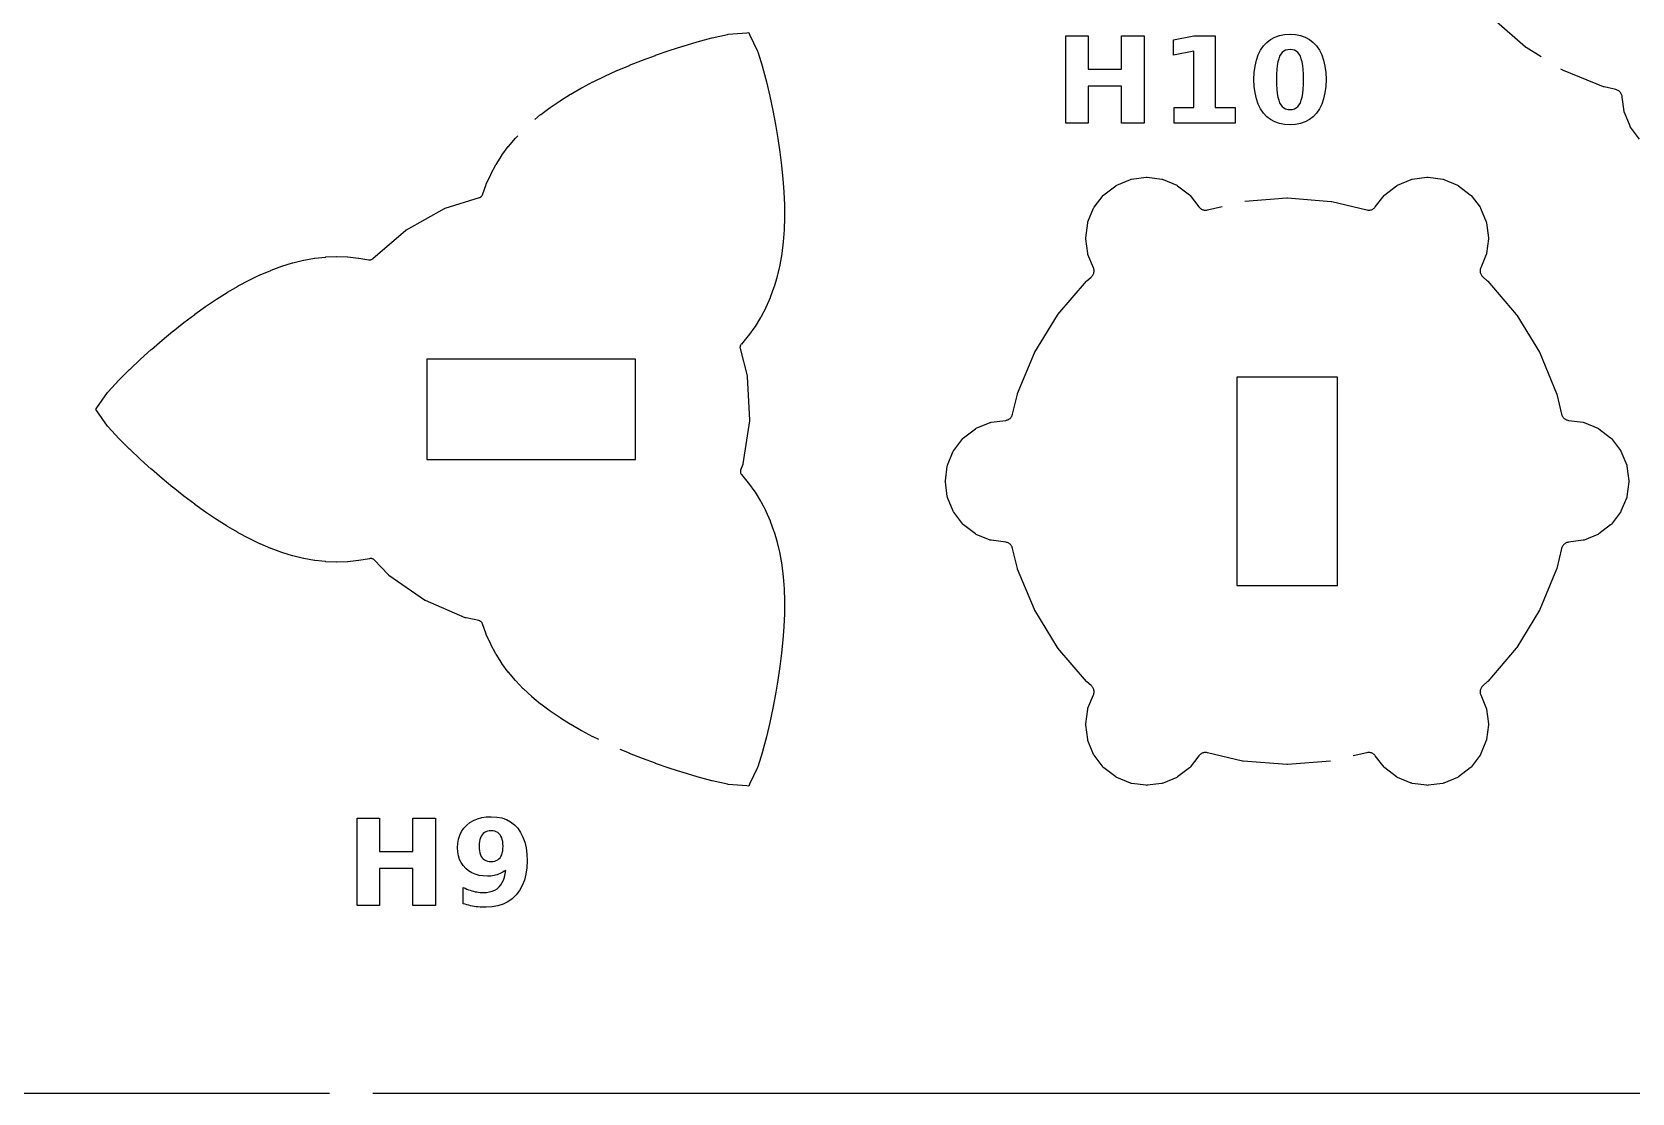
# Model space of a CAD drawing. Header units: millimetres. Extents: x 0 to 300, y 0 to 300.
# Drawn here: x 66.14 to 110.58, y 150 to 179.49 of the extents above; entities that cross this region are included whole.
import ezdxf

# ---------------------------------------------------------------- set-up
doc = ezdxf.new("R2010")
doc.units = ezdxf.units.MM
doc.layers.add('CUT', color=1, linetype='CONTINUOUS')
doc.layers.add('ENGRAVE', color=5, linetype='CONTINUOUS')

msp = doc.modelspace()

# ---------------------------------------------------------------- linework, layer by layer
at = {"layer": 'CUT', "color": 1}
for points in [[(108.0532, 178.7984), (107.6414, 179.0516), (107.6324, 179.0576), (107.6239, 179.0644), (106.7407, 179.8336)], [(80.0999, 177.0523), (80.2646, 177.1893), (80.27, 177.1936), (80.5286, 177.3876), (80.5337, 177.3912), (80.8067, 177.5772), (80.8115, 177.5803), (81.0982, 177.7586), (81.1027, 177.7613), (81.4025, 177.9324), (81.4066, 177.9346), (81.7187, 178.0989), (81.7225, 178.1008), (82.0462, 178.2586), (82.0496, 178.2602), (82.3841, 178.4119), (82.3873, 178.4133), (82.7321, 178.5593), (82.735, 178.5605), (83.0895, 178.701), (83.0922, 178.7021), (83.456, 178.8373), (83.4587, 178.8382), (83.8316, 178.9682), (83.8344, 178.9691), (84.2169, 179.0935), (84.2199, 179.0944), (84.6131, 179.2124), (84.6169, 179.2135), (85.0239, 179.3231), (85.0298, 179.3245), (85.4573, 179.4198), (85.4754, 179.4225), (85.9904, 179.4668), (86.0441, 179.4686), (86.0693, 179.4212), (86.2885, 178.9531), (86.2951, 178.936), (86.4264, 178.5182), (86.4281, 178.5124), (86.5367, 178.1051), (86.5376, 178.1013), (86.6321, 177.7017), (86.6328, 177.6987), (86.7163, 177.3052), (86.7169, 177.3024), (86.7908, 176.9144), (86.7913, 176.9116), (86.8561, 176.529), (86.8566, 176.526), (86.9121, 176.1488), (86.9125, 176.1457), (86.9585, 175.7741), (86.9589, 175.7707), (86.9948, 175.4051), (86.9951, 175.4013), (87.0203, 175.0421), (87.0205, 175.0379), (87.0343, 174.6855), (87.0344, 174.6808), (87.0361, 174.3356), (87.0361, 174.3304), (87.025, 173.9929), (87.0247, 173.9872), (87.0002, 173.6578), (86.9996, 173.6515), (86.9608, 173.3307), (86.9598, 173.3239), (86.9062, 173.0119), (86.9048, 173.0046), (86.8356, 172.702), (86.8336, 172.6942), (86.7483, 172.4013), (86.7456, 172.3931), (86.6436, 172.1102), (86.6402, 172.1017), (86.5209, 171.829), (86.5168, 171.8204), (86.3797, 171.5583), (86.3748, 171.5497), (86.2193, 171.2983), (86.2137, 171.2899), (86.0395, 171.0494), (86.0332, 171.0414), (85.8397, 170.8119), (85.8355, 170.8073), (85.8265, 170.7963), (85.8196, 170.786), (85.8138, 170.7751), (85.8091, 170.7637), (85.8055, 170.7518), (85.8032, 170.7397), (85.802, 170.7274), (85.8021, 170.715), (85.8034, 170.7027), (85.8063, 170.6888), (86.0026, 169.9304), (86.0048, 169.9199), (86.0059, 169.9092), (86.067, 168.7031), (86.067, 168.6923), (86.066, 168.6816), (85.8831, 167.4879), (85.8809, 167.4773), (85.8777, 167.4671), (85.8202, 167.3119), (85.8161, 167.2988), (85.8136, 167.2871), (85.8122, 167.2752), (85.812, 167.2632), (85.8129, 167.2513), (85.8149, 167.2395), (85.8181, 167.2279), (85.8224, 167.2167), (85.8277, 167.206), (85.8341, 167.1958), (85.8424, 167.1849), (86.0332, 166.9586), (86.0395, 166.9506), (86.2137, 166.7101), (86.2193, 166.7017), (86.3748, 166.4503), (86.3797, 166.4417), (86.5168, 166.1796), (86.5209, 166.171), (86.6402, 165.8983), (86.6436, 165.8898), (86.7456, 165.6069), (86.7483, 165.5987), (86.8336, 165.3058), (86.8356, 165.298), (86.9048, 164.9954), (86.9062, 164.9881), (86.9598, 164.6761), (86.9608, 164.6693), (86.9996, 164.3485), (87.0002, 164.3422), (87.0247, 164.0128), (87.025, 164.0071), (87.0361, 163.6696), (87.0361, 163.6644), (87.0344, 163.3192), (87.0343, 163.3145), (87.0205, 162.9621), (87.0203, 162.9579), (86.9951, 162.5987), (86.9948, 162.5949), (86.9589, 162.2293), (86.9585, 162.2259), (86.9125, 161.8543), (86.9121, 161.8512), (86.8566, 161.474), (86.8561, 161.471), (86.7913, 161.0884), (86.7908, 161.0856), (86.7169, 160.6976), (86.7163, 160.6948), (86.6328, 160.3013), (86.6321, 160.2983), (86.5376, 159.8987), (86.5367, 159.8949), (86.4281, 159.4876), (86.4264, 159.4818), (86.2951, 159.064), (86.2885, 159.0469), (86.0693, 158.5788), (86.0441, 158.5314), (85.9904, 158.5332), (85.4754, 158.5775), (85.4573, 158.5802), (85.0298, 158.6755), (85.0239, 158.6769), (84.6169, 158.7865), (84.6131, 158.7876), (84.2199, 158.9056), (84.2169, 158.9065), (83.8344, 159.0309), (83.8316, 159.0318), (83.4587, 159.1618), (83.456, 159.1627), (83.0922, 159.2979), (83.0895, 159.299), (82.735, 159.4395), (82.7321, 159.4407), (82.4759, 159.5492)], [(110.792, 176.5127), (110.5405, 176.8404), (110.5321, 176.8525), (110.5259, 176.8658), (110.3678, 177.2475), (110.3627, 177.2613), (110.3602, 177.2758), (110.3072, 177.6787), (110.3031, 177.7081), (110.2981, 177.7294), (110.291, 177.75), (110.282, 177.7699), (110.271, 177.7888), (110.2583, 177.8066), (110.2439, 177.823), (110.228, 177.838), (110.2107, 177.8513), (110.1922, 177.8629), (110.1727, 177.8727), (110.1523, 177.8805), (110.1295, 177.8868), (109.809, 177.9586), (109.7985, 177.9614), (109.7883, 177.9651), (108.6799, 178.4153), (108.67, 178.4198), (108.6606, 178.4251), (108.607, 178.458)], [(81.8851, 159.82), (81.7225, 159.8992), (81.7187, 159.9011), (81.4066, 160.0654), (81.4025, 160.0676), (81.1027, 160.2387), (81.0982, 160.2414), (80.8115, 160.4197), (80.8067, 160.4228), (80.5337, 160.6088), (80.5286, 160.6124), (80.27, 160.8064), (80.2646, 160.8107), (80.0213, 161.0131), (80.0157, 161.018), (79.7882, 161.2292), (79.7825, 161.2348), (79.5714, 161.4552), (79.5657, 161.4616), (79.3717, 161.6914), (79.366, 161.6985), (79.1896, 161.9382), (79.1842, 161.9461), (79.0257, 162.1959), (79.0207, 162.2044), (78.8807, 162.4648), (78.8763, 162.4738), (78.7551, 162.745), (78.7513, 162.7544), (78.6493, 163.0367), (78.648, 163.0407), (78.6432, 163.0536), (78.6379, 163.0644), (78.6316, 163.0747), (78.6244, 163.0843), (78.6163, 163.0931), (78.6073, 163.1011), (78.5977, 163.1083), (78.5874, 163.1144), (78.5765, 163.1196), (78.5652, 163.1236), (78.5518, 163.1271), (78.1918, 163.2011), (78.1814, 163.2038), (78.1713, 163.2075), (77.0615, 163.6837), (77.0519, 163.6885), (77.0427, 163.6942), (76.0515, 164.3841), (76.043, 164.3907), (76.0352, 164.3981), (75.6403, 164.8135), (75.6296, 164.8237), (75.6195, 164.8315), (75.6086, 164.8382), (75.5971, 164.8438), (75.5851, 164.8482), (75.5727, 164.8513), (75.5601, 164.8532), (75.5473, 164.8537), (75.5345, 164.853), (75.52, 164.8506), (75.511, 164.8486), (75.2155, 164.7958), (75.2054, 164.7944), (74.91, 164.7637), (74.9, 164.7631), (74.6045, 164.7541), (74.5946, 164.7542), (74.299, 164.7665), (74.2895, 164.7672), (73.9937, 164.8002), (73.9847, 164.8015), (73.6887, 164.8547), (73.6802, 164.8564), (73.3839, 164.929), (73.3762, 164.9312), (73.0795, 165.0226), (73.0724, 165.025), (72.7755, 165.1345), (72.7691, 165.1371), (72.4719, 165.264), (72.4661, 165.2666), (72.1686, 165.41), (72.1635, 165.4126), (71.8657, 165.5718), (71.8612, 165.5743), (71.5631, 165.7484), (71.5591, 165.7509), (71.2608, 165.939), (71.2573, 165.9413), (70.9588, 166.1427), (70.9556, 166.1449), (70.657, 166.3588), (70.6542, 166.3608), (70.3554, 166.5864), (70.3529, 166.5884), (70.054, 166.8251), (70.0517, 166.8269), (69.7527, 167.0743), (69.7505, 167.0762), (69.4515, 167.3342), (69.4493, 167.3361), (69.1504, 167.6052), (69.148, 167.6073), (68.8492, 167.8889), (68.8464, 167.8916), (68.548, 168.1893), (68.5438, 168.1936), (68.2476, 168.5163), (68.2361, 168.5306), (67.9403, 168.9545), (67.9119, 169), (67.9403, 169.0455), (68.2361, 169.4694), (68.2476, 169.4837), (68.5438, 169.8064), (68.548, 169.8107), (68.8464, 170.1084), (68.8492, 170.1111), (69.148, 170.3927), (69.1504, 170.3948), (69.4493, 170.6639), (69.4515, 170.6658), (69.7505, 170.9238), (69.7527, 170.9257), (70.0517, 171.1731), (70.054, 171.1749), (70.3529, 171.4116), (70.3554, 171.4136), (70.6542, 171.6392), (70.657, 171.6412), (70.9556, 171.8551), (70.9588, 171.8573), (71.2573, 172.0587), (71.2608, 172.061), (71.5591, 172.2491), (71.5631, 172.2516), (71.8612, 172.4257), (71.8657, 172.4282), (72.1635, 172.5874), (72.1686, 172.59), (72.4661, 172.7334), (72.4719, 172.736), (72.7691, 172.8629), (72.7755, 172.8655), (73.0724, 172.975), (73.0795, 172.9774), (73.3762, 173.0688), (73.3839, 173.071), (73.6802, 173.1436), (73.6887, 173.1453), (73.9847, 173.1985), (73.9937, 173.1998), (74.2895, 173.2328), (74.299, 173.2335), (74.5946, 173.2458), (74.6045, 173.2459), (74.9, 173.2369), (74.91, 173.2363), (75.2054, 173.2056), (75.2155, 173.2042), (75.4893, 173.1553), (75.5026, 173.1535), (75.5143, 173.1531), (75.526, 173.1538), (75.5376, 173.1555), (75.5489, 173.1584), (75.56, 173.1622), (75.5706, 173.1671), (75.5807, 173.173), (75.5902, 173.1798), (75.6004, 173.1886), (75.6048, 173.1928), (76.5211, 173.9794), (76.5296, 173.986), (76.5388, 173.9917), (77.5947, 174.5778), (77.6044, 174.5825), (77.6144, 174.5863), (78.5671, 174.8851), (78.5808, 174.8902), (78.5923, 174.8959), (78.6031, 174.9027), (78.6132, 174.9105), (78.6224, 174.9193), (78.6306, 174.9291), (78.6379, 174.9396), (78.644, 174.9508), (78.6497, 174.9643), (78.7513, 175.2456), (78.7551, 175.255), (78.8763, 175.5262), (78.8807, 175.5352), (79.0207, 175.7956), (79.0257, 175.8041), (79.1842, 176.0539), (79.1896, 176.0618), (79.366, 176.3015), (79.3717, 176.3086), (79.5657, 176.5384), (79.5714, 176.5448), (79.629, 176.6049)], [(102.2006, 159.2193), (101.0103, 159.1256), (101, 159.1252), (100.9897, 159.1256), (99.7783, 159.2209), (99.7681, 159.2221), (99.758, 159.2241), (98.7852, 159.4577), (98.7622, 159.462), (98.7408, 159.464), (98.7192, 159.4639), (98.6977, 159.4618), (98.6765, 159.4575), (98.6559, 159.4513), (98.6359, 159.4432), (98.6168, 159.4331), (98.5987, 159.4213), (98.5819, 159.4078), (98.5665, 159.3927), (98.5513, 159.3749), (98.308, 159.0577), (98.2985, 159.0464), (98.2873, 159.037), (97.9596, 158.7855), (97.9475, 158.7771), (97.9342, 158.7709), (97.5525, 158.6128), (97.5387, 158.6077), (97.5242, 158.6052), (97.1147, 158.5513), (97.1, 158.55), (97.0853, 158.5513), (96.6758, 158.6052), (96.6613, 158.6078), (96.6475, 158.6128), (96.2658, 158.7709), (96.2525, 158.7771), (96.2404, 158.7855), (95.9127, 159.037), (95.9014, 159.0465), (95.892, 159.0577), (95.6405, 159.3854), (95.6321, 159.3975), (95.6259, 159.4108), (95.4678, 159.7925), (95.4627, 159.8063), (95.4602, 159.8208), (95.4063, 160.2303), (95.405, 160.245), (95.4063, 160.2597), (95.4602, 160.6692), (95.4628, 160.6837), (95.4678, 160.6975), (95.6196, 161.0639), (95.6275, 161.0861), (95.6328, 161.1072), (95.6361, 161.1286), (95.6373, 161.1503), (95.6364, 161.1721), (95.6334, 161.1936), (95.6283, 161.2147), (95.6212, 161.2353), (95.6122, 161.255), (95.6012, 161.2738), (95.5886, 161.2915), (95.5743, 161.3078), (95.5571, 161.324), (95.4392, 161.4247), (95.4317, 161.4317), (95.4247, 161.4392), (94.6355, 162.3632), (94.6291, 162.3713), (94.6234, 162.3799), (93.9885, 163.4159), (93.9835, 163.4249), (93.9792, 163.4343), (93.5142, 164.5569), (93.5106, 164.5665), (93.5078, 164.5765), (93.3739, 165.1341), (93.367, 165.1575), (93.3585, 165.1784), (93.348, 165.1984), (93.3355, 165.2172), (93.3212, 165.2346), (93.3052, 165.2505), (93.2877, 165.2647), (93.2689, 165.2772), (93.2489, 165.2876), (93.2279, 165.296), (93.2063, 165.3023), (93.1822, 165.3067), (92.7758, 165.3602), (92.7613, 165.3628), (92.7475, 165.3678), (92.3658, 165.5259), (92.3525, 165.5321), (92.3404, 165.5405), (92.0127, 165.792), (92.0014, 165.8015), (91.992, 165.8127), (91.7405, 166.1404), (91.7321, 166.1525), (91.7259, 166.1658), (91.5678, 166.5475), (91.5627, 166.5613), (91.5602, 166.5758), (91.5063, 166.9853), (91.505, 167), (91.5063, 167.0147), (91.5602, 167.4242), (91.5628, 167.4387), (91.5678, 167.4525), (91.7259, 167.8342), (91.7321, 167.8475), (91.7405, 167.8596), (91.992, 168.1873), (92.0015, 168.1986), (92.0127, 168.208), (92.3404, 168.4595), (92.3525, 168.4679), (92.3658, 168.4741), (92.7475, 168.6322), (92.7613, 168.6373), (92.7758, 168.6398), (93.1822, 168.6933), (93.2063, 168.6977), (93.2279, 168.704), (93.2489, 168.7124), (93.2689, 168.7228), (93.2877, 168.7353), (93.3052, 168.7495), (93.3212, 168.7654), (93.3355, 168.7828), (93.348, 168.8016), (93.3585, 168.8216), (93.367, 168.8425), (93.3739, 168.8659), (93.5078, 169.4235), (93.5106, 169.4335), (93.5142, 169.4431), (93.9792, 170.5657), (93.9835, 170.5751), (93.9885, 170.5841), (94.6234, 171.6201), (94.6291, 171.6287), (94.6355, 171.6368), (95.4247, 172.5608), (95.4317, 172.5683), (95.4392, 172.5753), (95.5571, 172.676), (95.5743, 172.6922), (95.5886, 172.7085), (95.6012, 172.7262), (95.6122, 172.745), (95.6212, 172.7647), (95.6283, 172.7853), (95.6334, 172.8064), (95.6364, 172.8279), (95.6373, 172.8497), (95.6361, 172.8714), (95.6328, 172.8928), (95.6275, 172.9139), (95.6196, 172.9361), (95.4678, 173.3025), (95.4627, 173.3163), (95.4602, 173.3308), (95.4063, 173.7403), (95.405, 173.755), (95.4063, 173.7697), (95.4602, 174.1792), (95.4628, 174.1937), (95.4678, 174.2075), (95.6259, 174.5892), (95.6321, 174.6025), (95.6405, 174.6146), (95.892, 174.9423), (95.9015, 174.9536), (95.9127, 174.963), (96.2404, 175.2145), (96.2525, 175.2229), (96.2658, 175.2291), (96.6475, 175.3872), (96.6613, 175.3923), (96.6758, 175.3948), (97.0853, 175.4487), (97.1, 175.45), (97.1147, 175.4487), (97.5242, 175.3948), (97.5387, 175.3922), (97.5525, 175.3872), (97.9342, 175.2291), (97.9475, 175.2229), (97.9596, 175.2145), (98.2873, 174.963), (98.2986, 174.9535), (98.308, 174.9423), (98.5513, 174.6251), (98.5665, 174.6073), (98.5819, 174.5922), (98.5987, 174.5787), (98.6168, 174.5669), (98.6359, 174.5568), (98.6559, 174.5487), (98.6765, 174.5425), (98.6977, 174.5382), (98.7192, 174.5361), (98.7408, 174.536), (98.7622, 174.538), (98.7852, 174.5423), (99.1938, 174.6404)], [(99.8273, 174.7829), (100.9897, 174.8744), (101, 174.8748), (101.0103, 174.8744), (102.2217, 174.7791), (102.2319, 174.7779), (102.242, 174.7759), (103.2148, 174.5423), (103.2378, 174.538), (103.2592, 174.536), (103.2808, 174.5361), (103.3023, 174.5382), (103.3235, 174.5425), (103.3441, 174.5487), (103.3641, 174.5568), (103.3832, 174.5669), (103.4013, 174.5787), (103.4181, 174.5922), (103.4335, 174.6073), (103.4487, 174.6251), (103.692, 174.9423), (103.7015, 174.9536), (103.7127, 174.963), (104.0404, 175.2145), (104.0525, 175.2229), (104.0658, 175.2291), (104.4475, 175.3872), (104.4613, 175.3923), (104.4758, 175.3948), (104.8853, 175.4487), (104.9, 175.45), (104.9147, 175.4487), (105.3242, 175.3948), (105.3387, 175.3922), (105.3525, 175.3872), (105.7342, 175.2291), (105.7475, 175.2229), (105.7596, 175.2145), (106.0873, 174.963), (106.0986, 174.9535), (106.108, 174.9423), (106.3595, 174.6146), (106.3679, 174.6025), (106.3741, 174.5892), (106.5322, 174.2075), (106.5373, 174.1937), (106.5398, 174.1792), (106.5937, 173.7697), (106.595, 173.755), (106.5937, 173.7403), (106.5398, 173.3308), (106.5372, 173.3163), (106.5322, 173.3025), (106.3804, 172.9361), (106.3725, 172.9139), (106.3672, 172.8928), (106.3639, 172.8714), (106.3627, 172.8497), (106.3636, 172.8279), (106.3666, 172.8064), (106.3717, 172.7853), (106.3788, 172.7647), (106.3878, 172.745), (106.3988, 172.7262), (106.4114, 172.7085), (106.4257, 172.6922), (106.4429, 172.676), (106.5608, 172.5753), (106.5683, 172.5683), (106.5753, 172.5608), (107.3645, 171.6368), (107.3709, 171.6287), (107.3766, 171.6201), (108.0115, 170.5841), (108.0165, 170.5751), (108.0208, 170.5657), (108.4858, 169.4431), (108.4894, 169.4335), (108.4922, 169.4235), (108.6261, 168.8659), (108.633, 168.8425), (108.6415, 168.8216), (108.652, 168.8016), (108.6645, 168.7828), (108.6788, 168.7654), (108.6948, 168.7495), (108.7123, 168.7353), (108.7311, 168.7228), (108.7511, 168.7124), (108.7721, 168.704), (108.7937, 168.6977), (108.8178, 168.6933), (109.2242, 168.6398), (109.2387, 168.6372), (109.2525, 168.6322), (109.6342, 168.4741), (109.6475, 168.4679), (109.6596, 168.4595), (109.9873, 168.208), (109.9986, 168.1985), (110.008, 168.1873), (110.2595, 167.8596), (110.2679, 167.8475), (110.2741, 167.8342), (110.4322, 167.4525), (110.4373, 167.4387), (110.4398, 167.4242), (110.4937, 167.0147), (110.495, 167), (110.4937, 166.9853), (110.4398, 166.5758), (110.4372, 166.5613), (110.4322, 166.5475), (110.2741, 166.1658), (110.2679, 166.1525), (110.2595, 166.1404), (110.008, 165.8127), (109.9985, 165.8014), (109.9873, 165.792), (109.6596, 165.5405), (109.6475, 165.5321), (109.6342, 165.5259), (109.2525, 165.3678), (109.2387, 165.3627), (109.2242, 165.3602), (108.8178, 165.3067), (108.7937, 165.3023), (108.7721, 165.296), (108.7511, 165.2876), (108.7311, 165.2772), (108.7123, 165.2647), (108.6948, 165.2505), (108.6788, 165.2346), (108.6645, 165.2172), (108.652, 165.1984), (108.6415, 165.1784), (108.633, 165.1575), (108.6261, 165.1341), (108.4922, 164.5765), (108.4894, 164.5665), (108.4858, 164.5569), (108.0208, 163.4343), (108.0165, 163.4249), (108.0115, 163.4159), (107.3766, 162.3799), (107.3709, 162.3713), (107.3645, 162.3632), (106.5753, 161.4392), (106.5683, 161.4317), (106.5608, 161.4247), (106.4429, 161.324), (106.4257, 161.3078), (106.4114, 161.2915), (106.3988, 161.2738), (106.3878, 161.255), (106.3788, 161.2353), (106.3717, 161.2147), (106.3666, 161.1936), (106.3636, 161.1721), (106.3627, 161.1503), (106.3639, 161.1286), (106.3672, 161.1072), (106.3725, 161.0861), (106.3804, 161.0639), (106.5322, 160.6975), (106.5373, 160.6837), (106.5398, 160.6692), (106.5937, 160.2597), (106.595, 160.245), (106.5937, 160.2303), (106.5398, 159.8208), (106.5372, 159.8063), (106.5322, 159.7925), (106.3741, 159.4108), (106.3679, 159.3975), (106.3595, 159.3854), (106.108, 159.0577), (106.0985, 159.0464), (106.0873, 159.037), (105.7596, 158.7855), (105.7475, 158.7771), (105.7342, 158.7709), (105.3525, 158.6128), (105.3387, 158.6077), (105.3242, 158.6052), (104.9147, 158.5513), (104.9, 158.55), (104.8853, 158.5513), (104.4758, 158.6052), (104.4613, 158.6078), (104.4475, 158.6128), (104.0658, 158.7709), (104.0525, 158.7771), (104.0404, 158.7855), (103.7127, 159.037), (103.7014, 159.0465), (103.692, 159.0577), (103.4487, 159.3749), (103.4335, 159.3927), (103.4181, 159.4078), (103.4013, 159.4213), (103.3832, 159.4331), (103.3641, 159.4432), (103.3441, 159.4513), (103.3235, 159.4575), (103.3023, 159.4618), (103.2808, 159.4639), (103.2592, 159.464), (103.2378, 159.462), (103.2148, 159.4577), (102.8335, 159.3661)], [(25.6, 150), (74.4, 150)], [(75.6, 150), (124.4, 150)]]:
    msp.add_lwpolyline(points, dxfattribs=at)
for points in [[(82.895, 170.395), (77.105, 170.395), (77.105, 167.605), (82.895, 167.605), (82.895, 170.395)], [(102.395, 164.105), (102.395, 169.895), (99.605, 169.895), (99.605, 164.105), (102.395, 164.105)]]:
    msp.add_lwpolyline(points, close=True, dxfattribs=at)
at = {"layer": 'ENGRAVE', "color": 5}
for points in [[(95.4774, 178.4566), (96.4019, 178.4566), (96.4019, 179.3827), (97.0285, 179.3827), (97.0285, 176.9527), (96.4019, 176.9527), (96.4019, 177.9829), (95.4774, 177.9829), (95.4774, 176.9527), (94.8507, 176.9527), (94.8507, 179.3827), (95.4774, 179.3827), (95.4774, 178.4566)], [(98.4118, 178.9562), (97.8438, 178.8391), (97.8438, 179.2655), (98.4086, 179.3827), (99.0043, 179.3827), (99.0043, 177.3856), (99.5576, 177.3856), (99.5576, 176.9527), (97.8584, 176.9527), (97.8584, 177.3856), (98.4118, 177.3856), (98.4118, 178.9562)], [(102.0514, 177.7933), (102.0152, 177.6304), (101.9646, 177.4827), (101.8995, 177.3504), (101.8199, 177.2334), (101.727, 177.1332), (101.622, 177.0512), (101.5049, 176.9875), (101.3757, 176.9419), (101.2344, 176.9146), (101.081, 176.9055), (100.927, 176.9146), (100.7853, 176.9419), (100.6557, 176.9875), (100.5384, 177.0512), (100.4333, 177.1332), (100.3404, 177.2334), (100.2608, 177.3504), (100.1957, 177.4827), (100.1451, 177.6304), (100.1089, 177.7933), (100.0872, 177.9716), (100.08, 178.1652), (100.0872, 178.3593), (100.1089, 178.538), (100.1451, 178.7013), (100.1957, 178.8492), (100.2608, 178.9816), (100.3404, 179.0987), (100.4333, 179.1989), (100.5384, 179.2809), (100.6557, 179.3446), (100.7853, 179.3902), (100.927, 179.4175), (101.081, 179.4266), (101.2344, 179.4175), (101.3757, 179.3902), (101.5049, 179.3446), (101.622, 179.2809), (101.727, 179.1989), (101.8199, 179.0987), (101.8995, 178.9816), (101.9646, 178.8492), (102.0152, 178.7013), (102.0514, 178.538), (102.0731, 178.3593), (102.0803, 178.1652), (102.0731, 177.9716), (102.0514, 177.7933)], [(101.4442, 178.444), (101.4323, 178.5585), (101.4157, 178.658), (101.3943, 178.7426), (101.3682, 178.8122), (101.3365, 178.8691), (101.2983, 178.9157), (101.2537, 178.952), (101.2026, 178.9779), (101.145, 178.9934), (101.081, 178.9986), (101.0169, 178.9934), (100.9592, 178.9779), (100.908, 178.952), (100.8632, 178.9157), (100.8248, 178.8691), (100.7929, 178.8122), (100.7665, 178.7426), (100.7449, 178.658), (100.7282, 178.5585), (100.7162, 178.444), (100.709, 178.3145), (100.7066, 178.1701), (100.709, 178.0241), (100.7162, 177.8932), (100.7282, 177.7775), (100.7449, 177.6768), (100.7665, 177.5912), (100.7929, 177.5207), (100.8248, 177.463), (100.8632, 177.4158), (100.908, 177.3791), (100.9592, 177.3529), (101.0169, 177.3371), (101.081, 177.3319), (101.1445, 177.3371), (101.2018, 177.3529), (101.2527, 177.3791), (101.2972, 177.4158), (101.3355, 177.463), (101.3674, 177.5207), (101.3938, 177.5912), (101.4153, 177.6768), (101.4321, 177.7775), (101.4441, 177.8932), (101.4513, 178.0241), (101.4537, 178.1701), (101.4513, 178.3145), (101.4442, 178.444)], [(75.7921, 157.638), (75.7921, 156.7119), (76.7166, 156.7119), (76.7166, 157.638), (77.3433, 157.638), (77.3433, 155.208), (76.7166, 155.208), (76.7166, 156.2382), (75.7921, 156.2382), (75.7921, 155.208), (75.1655, 155.208), (75.1655, 157.638), (75.7921, 157.638)], [(78.1658, 155.6885), (78.2146, 155.6681), (78.2627, 155.6497), (78.3101, 155.6331), (78.3568, 155.6185), (78.4027, 155.6059), (78.4482, 155.5952), (78.4935, 155.5865), (78.5386, 155.5797), (78.5835, 155.5748), (78.6283, 155.5719), (78.6729, 155.5709), (78.7628, 155.5752), (78.8458, 155.5882), (78.9219, 155.6098), (78.9912, 155.64), (79.0536, 155.6789), (79.1091, 155.7264), (79.1576, 155.7823), (79.199, 155.8467), (79.2332, 155.9194), (79.2603, 156.0005), (79.2802, 156.09), (79.293, 156.1878), (79.2557, 156.1618), (79.2176, 156.138), (79.1787, 156.1166), (79.1389, 156.0974), (79.0984, 156.0804), (79.057, 156.0657), (79.0146, 156.0533), (78.9711, 156.0431), (78.9264, 156.0352), (78.8805, 156.0295), (78.8334, 156.0261), (78.7852, 156.025), (78.6649, 156.0311), (78.5527, 156.0492), (78.4485, 156.0793), (78.3522, 156.1216), (78.264, 156.1759), (78.1838, 156.2423), (78.1139, 156.3186), (78.0567, 156.4024), (78.0123, 156.494), (77.9805, 156.5931), (77.9615, 156.7), (77.9551, 156.8144), (77.9622, 156.9408), (77.9834, 157.0585), (78.0188, 157.1676), (78.0683, 157.268), (78.132, 157.3597), (78.2098, 157.4427), (78.2995, 157.5148), (78.3989, 157.5738), (78.5079, 157.6197), (78.6265, 157.6524), (78.7547, 157.6721), (78.8926, 157.6787), (79.0451, 157.6698), (79.1856, 157.643), (79.3142, 157.5985), (79.4308, 157.5362), (79.5355, 157.456), (79.6283, 157.358), (79.7079, 157.2438), (79.773, 157.1148), (79.8236, 156.9711), (79.8598, 156.8126), (79.8815, 156.6394), (79.8887, 156.4514), (79.8802, 156.2579), (79.8549, 156.0786), (79.8126, 155.9137), (79.7534, 155.7632), (79.6773, 155.6269), (79.5843, 155.505), (79.4766, 155.3998), (79.3563, 155.3138), (79.2234, 155.2468), (79.078, 155.199), (78.92, 155.1703), (78.7494, 155.1608), (78.6928, 155.1615), (78.6371, 155.1636), (78.5821, 155.1671), (78.528, 155.172), (78.4747, 155.1783), (78.4222, 155.186), (78.3703, 155.1951), (78.3188, 155.2056), (78.2676, 155.2175), (78.2168, 155.2308), (78.1663, 155.2456), (78.1162, 155.2617), (78.1162, 155.7109), (78.1658, 155.6885)], [(78.9899, 156.4438), (79.0334, 156.4586), (79.0724, 156.4793), (79.1068, 156.506), (79.1367, 156.5385), (79.1621, 156.577), (79.1829, 156.6214), (79.199, 156.6718), (79.2105, 156.7281), (79.2174, 156.7902), (79.2198, 156.8583), (79.2174, 156.926), (79.2105, 156.9878), (79.199, 157.0439), (79.1829, 157.0942), (79.1621, 157.1387), (79.1367, 157.1774), (79.1068, 157.2102), (79.0724, 157.237), (79.0334, 157.2579), (78.9899, 157.2728), (78.9419, 157.2818), (78.8893, 157.2848), (78.8368, 157.2818), (78.7888, 157.2728), (78.7453, 157.2579), (78.7063, 157.237), (78.6719, 157.2102), (78.642, 157.1774), (78.6166, 157.1387), (78.5958, 157.0942), (78.5797, 157.0439), (78.5682, 156.9878), (78.5613, 156.926), (78.5589, 156.8583), (78.5613, 156.7902), (78.5682, 156.7281), (78.5797, 156.6718), (78.5958, 156.6214), (78.6166, 156.577), (78.642, 156.5385), (78.6719, 156.506), (78.7063, 156.4793), (78.7453, 156.4586), (78.7888, 156.4438), (78.8368, 156.4349), (78.8893, 156.4319), (78.9419, 156.4349), (78.9899, 156.4438)]]:
    msp.add_lwpolyline(points, close=True, dxfattribs=at)

doc.saveas('drawing.dxf')
